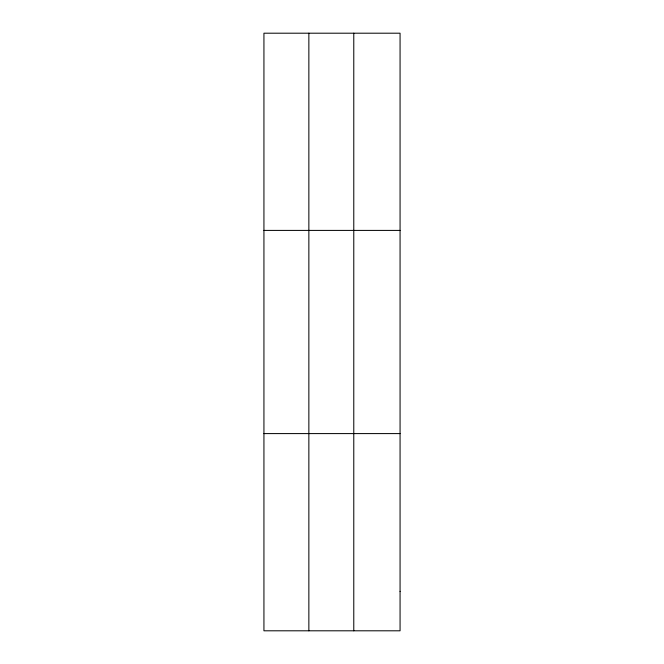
<?xml version="1.0" encoding="UTF-8"?>
<svg xmlns="http://www.w3.org/2000/svg" width="664" height="664" viewBox="0 0 664 664"><rect width="100%" height="100%" fill="white"/><g stroke="black" fill="none" stroke-linecap="round" stroke-linejoin="round"><path stroke-width="1" d="M308.86 630.8L308.86 33.2M353.779 630.8L353.779 33.2M263.932 230.408L400.068 230.408M263.932 433.592L400.068 433.592M400.068 591.358L400.068 630.8L263.932 630.8L263.932 33.2L400.068 33.2L400.068 591.358"/></g></svg>
